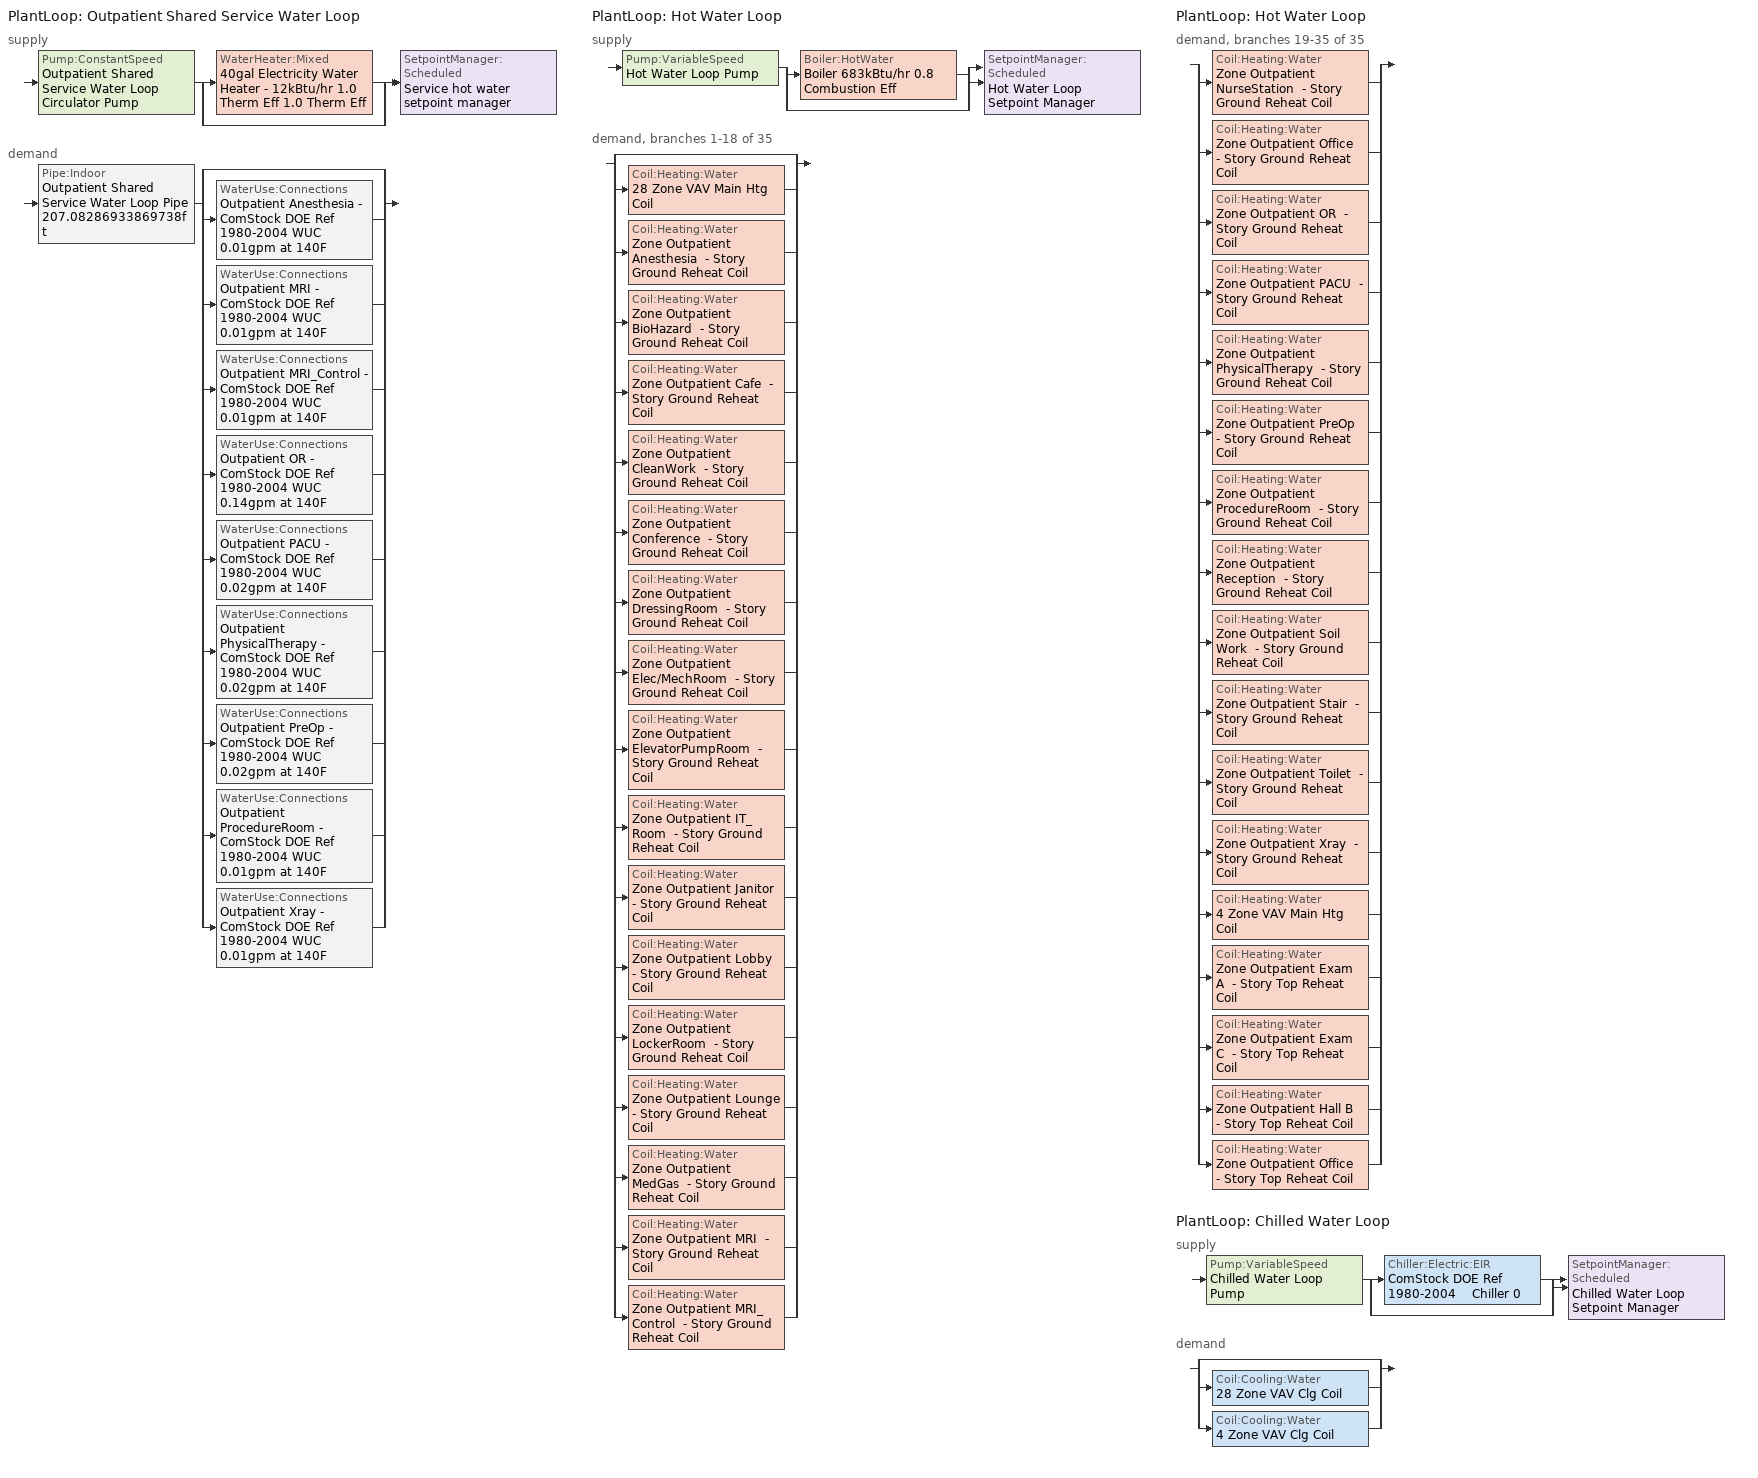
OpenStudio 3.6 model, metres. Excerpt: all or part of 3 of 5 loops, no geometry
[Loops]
PlantLoop 'Outpatient Shared Service Water Loop'
 supply: Pump:ConstantSpeed 'Outpatient Shared Service Water Loop Circulator Pump' > split
  | WaterHeater:Mixed '40gal Electricity Water Heater - 12kBtu/hr 1.0 Therm Eff 1.0 Therm Eff'
  | bypass
  join > SetpointManager:Scheduled 'Service hot water setpoint manager'
 demand: Pipe:Indoor 'Outpatient Shared Service Water Loop Pipe 207.08286933869738ft' > split
  | bypass
  | WaterUse:Connections 'Outpatient Anesthesia - ComStock DOE Ref 1980-2004 WUC 0.01gpm at 140F'
  | WaterUse:Connections 'Outpatient MRI - ComStock DOE Ref 1980-2004 WUC 0.01gpm at 140F'
  | WaterUse:Connections 'Outpatient MRI_Control - ComStock DOE Ref 1980-2004 WUC 0.01gpm at 140F'
  | WaterUse:Connections 'Outpatient OR - ComStock DOE Ref 1980-2004 WUC 0.14gpm at 140F'
  | WaterUse:Connections 'Outpatient PACU - ComStock DOE Ref 1980-2004 WUC 0.02gpm at 140F'
  | WaterUse:Connections 'Outpatient PhysicalTherapy - ComStock DOE Ref 1980-2004 WUC 0.02gpm at 140F'
  | WaterUse:Connections 'Outpatient PreOp - ComStock DOE Ref 1980-2004 WUC 0.02gpm at 140F'
  | WaterUse:Connections 'Outpatient ProcedureRoom - ComStock DOE Ref 1980-2004 WUC 0.01gpm at 140F'
  | WaterUse:Connections 'Outpatient Xray - ComStock DOE Ref 1980-2004 WUC 0.01gpm at 140F'
PlantLoop 'Hot Water Loop'
 supply: Pump:VariableSpeed 'Hot Water Loop Pump' > split
  | Boiler:HotWater 'Boiler 683kBtu/hr 0.8 Combustion Eff'
  | bypass
  join > SetpointManager:Scheduled 'Hot Water Loop Setpoint Manager'
 demand, branches 1-18 of 35: split
  | bypass
  | Coil:Heating:Water '28 Zone VAV Main Htg Coil'
  | Coil:Heating:Water 'Zone Outpatient Anesthesia  - Story Ground Reheat Coil'
  | Coil:Heating:Water 'Zone Outpatient BioHazard  - Story Ground Reheat Coil'
  | Coil:Heating:Water 'Zone Outpatient Cafe  - Story Ground Reheat Coil'
  | Coil:Heating:Water 'Zone Outpatient CleanWork  - Story Ground Reheat Coil'
  | Coil:Heating:Water 'Zone Outpatient Conference  - Story Ground Reheat Coil'
  | Coil:Heating:Water 'Zone Outpatient DressingRoom  - Story Ground Reheat Coil'
  | Coil:Heating:Water 'Zone Outpatient Elec/MechRoom  - Story Ground Reheat Coil'
  | Coil:Heating:Water 'Zone Outpatient ElevatorPumpRoom  - Story Ground Reheat Coil'
  | Coil:Heating:Water 'Zone Outpatient IT_Room  - Story Ground Reheat Coil'
  | Coil:Heating:Water 'Zone Outpatient Janitor  - Story Ground Reheat Coil'
  | Coil:Heating:Water 'Zone Outpatient Lobby  - Story Ground Reheat Coil'
  | Coil:Heating:Water 'Zone Outpatient LockerRoom  - Story Ground Reheat Coil'
  | Coil:Heating:Water 'Zone Outpatient Lounge  - Story Ground Reheat Coil'
  | Coil:Heating:Water 'Zone Outpatient MedGas  - Story Ground Reheat Coil'
  | Coil:Heating:Water 'Zone Outpatient MRI  - Story Ground Reheat Coil'
  | Coil:Heating:Water 'Zone Outpatient MRI_Control  - Story Ground Reheat Coil'
PlantLoop 'Hot Water Loop'
 demand, branches 19-35 of 35: split
  | Coil:Heating:Water 'Zone Outpatient NurseStation  - Story Ground Reheat Coil'
  | Coil:Heating:Water 'Zone Outpatient Office  - Story Ground Reheat Coil'
  | Coil:Heating:Water 'Zone Outpatient OR  - Story Ground Reheat Coil'
  | Coil:Heating:Water 'Zone Outpatient PACU  - Story Ground Reheat Coil'
  | Coil:Heating:Water 'Zone Outpatient PhysicalTherapy  - Story Ground Reheat Coil'
  | Coil:Heating:Water 'Zone Outpatient PreOp  - Story Ground Reheat Coil'
  | Coil:Heating:Water 'Zone Outpatient ProcedureRoom  - Story Ground Reheat Coil'
  | Coil:Heating:Water 'Zone Outpatient Reception  - Story Ground Reheat Coil'
  | Coil:Heating:Water 'Zone Outpatient Soil Work  - Story Ground Reheat Coil'
  | Coil:Heating:Water 'Zone Outpatient Stair  - Story Ground Reheat Coil'
  | Coil:Heating:Water 'Zone Outpatient Toilet  - Story Ground Reheat Coil'
  | Coil:Heating:Water 'Zone Outpatient Xray  - Story Ground Reheat Coil'
  | Coil:Heating:Water '4 Zone VAV Main Htg Coil'
  | Coil:Heating:Water 'Zone Outpatient Exam A  - Story Top Reheat Coil'
  | Coil:Heating:Water 'Zone Outpatient Exam C  - Story Top Reheat Coil'
  | Coil:Heating:Water 'Zone Outpatient Hall B  - Story Top Reheat Coil'
  | Coil:Heating:Water 'Zone Outpatient Office  - Story Top Reheat Coil'
PlantLoop 'Chilled Water Loop'
 supply: Pump:VariableSpeed 'Chilled Water Loop Pump' > split
  | Chiller:Electric:EIR 'ComStock DOE Ref 1980-2004    Chiller 0'
  | bypass
  join > SetpointManager:Scheduled 'Chilled Water Loop Setpoint Manager'
 demand: split
  | bypass
  | Coil:Cooling:Water '28 Zone VAV Clg Coil'
  | Coil:Cooling:Water '4 Zone VAV Clg Coil'
[Construction]
Copper pipe 0.75in type L with 0.5in fiberglass batt: Fiberglass batt 0.5in, Copper pipe 0.75in type L
[Material] Roughness=Smooth; Thermal Absorptance=0.9; Solar Absorptance=0.7; Visible Absorptance=0.7
Name | Thickness {m} | Conductivity {W/m-K} | Density {kg/m3} | Specific Heat {J/kg-K}
Copper pipe 0.75in type L | 0.001143 | 386 | 8906.27 | 385.1856
Fiberglass batt 0.5in | 0.0127 | 0.0663448 | 11.2129 | 837.36
[WaterUse:Connections] Drain Water Heat Exchanger Type=None; Drain Water Heat Exchanger Destination=Plant
Name | Water Use Equipment Name 1
Outpatient Anesthesia - ComStock DOE Ref 1980-2004 WUC 0.01gpm at 140F | Outpatient Anesthesia - ComStock DOE Ref 1980-2004 Service Water Use 0.01gpm at 140F
Outpatient MRI - ComStock DOE Ref 1980-2004 WUC 0.01gpm at 140F | Outpatient MRI - ComStock DOE Ref 1980-2004 Service Water Use 0.01gpm at 140F
Outpatient MRI_Control - ComStock DOE Ref 1980-2004 WUC 0.01gpm at 140F | Outpatient MRI_Control - ComStock DOE Ref 1980-2004 Service Water Use 0.01gpm at 140F
Outpatient OR - ComStock DOE Ref 1980-2004 WUC 0.14gpm at 140F | Outpatient OR - ComStock DOE Ref 1980-2004 Service Water Use 0.14gpm at 140F
Outpatient PACU - ComStock DOE Ref 1980-2004 WUC 0.02gpm at 140F | Outpatient PACU - ComStock DOE Ref 1980-2004 Service Water Use 0.02gpm at 140F
Outpatient PhysicalTherapy - ComStock DOE Ref 1980-2004 WUC 0.02gpm at 140F | Outpatient PhysicalTherapy - ComStock DOE Ref 1980-2004 Service Water Use 0.02gpm at 140F
Outpatient PreOp - ComStock DOE Ref 1980-2004 WUC 0.02gpm at 140F | Outpatient PreOp - ComStock DOE Ref 1980-2004 Service Water Use 0.02gpm at 140F
Outpatient ProcedureRoom - ComStock DOE Ref 1980-2004 WUC 0.01gpm at 140F | Outpatient ProcedureRoom - ComStock DOE Ref 1980-2004 Service Water Use 0.01gpm at 140F
Outpatient Xray - ComStock DOE Ref 1980-2004 WUC 0.01gpm at 140F | Outpatient Xray - ComStock DOE Ref 1980-2004 Service Water Use 0.01gpm at 140F
[WaterUse:Equipment:Definition] Target Temperature Schedule=Mixed Water At Faucet Temp - 140F; Sensible Fraction Schedule=Fraction Sensible - 0.2; Latent Fraction Schedule=Fraction Latent - 0.05
Name | Peak Flow Rate {m3/s}
Outpatient Anesthesia - ComStock DOE Ref 1980-2004 Service Water Use Def 0.01gpm | 4.83355e-07
Outpatient MRI - ComStock DOE Ref 1980-2004 Service Water Use Def 0.01gpm | 4.88256e-07
Outpatient MRI_Control - ComStock DOE Ref 1980-2004 Service Water Use Def 0.01gpm | 4.89994e-07
Outpatient OR - ComStock DOE Ref 1980-2004 Service Water Use Def 0.14gpm | 8.83083e-06
Outpatient PACU - ComStock DOE Ref 1980-2004 Service Water Use Def 0.02gpm | 1.47407e-06
Outpatient PhysicalTherapy - ComStock DOE Ref 1980-2004 Service Water Use Def 0.02gpm | 9.80544e-07
Outpatient PreOp - ComStock DOE Ref 1980-2004 Service Water Use Def 0.02gpm | 9.82936e-07
Outpatient ProcedureRoom - ComStock DOE Ref 1980-2004 Service Water Use Def 0.01gpm | 4.93139e-07
Outpatient Xray - ComStock DOE Ref 1980-2004 Service Water Use Def 0.01gpm | 4.90791e-07
[WaterUse:Equipment] Flow Rate Fraction Schedule=OutPatientHealthCare BLDG_SWH_SCH_Pre2004
Name | Water Use Equipment Definition
Outpatient Anesthesia - ComStock DOE Ref 1980-2004 Service Water Use 0.01gpm at 140F | Outpatient Anesthesia - ComStock DOE Ref 1980-2004 Service Water Use Def 0.01gpm
Outpatient MRI - ComStock DOE Ref 1980-2004 Service Water Use 0.01gpm at 140F | Outpatient MRI - ComStock DOE Ref 1980-2004 Service Water Use Def 0.01gpm
Outpatient MRI_Control - ComStock DOE Ref 1980-2004 Service Water Use 0.01gpm at 140F | Outpatient MRI_Control - ComStock DOE Ref 1980-2004 Service Water Use Def 0.01gpm
Outpatient OR - ComStock DOE Ref 1980-2004 Service Water Use 0.14gpm at 140F | Outpatient OR - ComStock DOE Ref 1980-2004 Service Water Use Def 0.14gpm
Outpatient PACU - ComStock DOE Ref 1980-2004 Service Water Use 0.02gpm at 140F | Outpatient PACU - ComStock DOE Ref 1980-2004 Service Water Use Def 0.02gpm
Outpatient PhysicalTherapy - ComStock DOE Ref 1980-2004 Service Water Use 0.02gpm at 140F | Outpatient PhysicalTherapy - ComStock DOE Ref 1980-2004 Service Water Use Def 0.02gpm
Outpatient PreOp - ComStock DOE Ref 1980-2004 Service Water Use 0.02gpm at 140F | Outpatient PreOp - ComStock DOE Ref 1980-2004 Service Water Use Def 0.02gpm
Outpatient ProcedureRoom - ComStock DOE Ref 1980-2004 Service Water Use 0.01gpm at 140F | Outpatient ProcedureRoom - ComStock DOE Ref 1980-2004 Service Water Use Def 0.01gpm
Outpatient Xray - ComStock DOE Ref 1980-2004 Service Water Use 0.01gpm at 140F | Outpatient Xray - ComStock DOE Ref 1980-2004 Service Water Use Def 0.01gpm
[PlantLoop] Glycol Concentration=0; Plant Loop Volume {m3}=Autocalculate; Load Distribution Scheme=Optimal
Name | Maximum Loop Temperature {C} | Minimum Loop Temperature {C} | Fluid Type
Outpatient Shared Service Water Loop | 60 | 10
Hot Water Loop |  | 10 | Water
Chilled Water Loop | 40 | 1
[Sizing:Plant] Sizing Option=NonCoincident; Zone Timesteps in Averaging Window=1; Coincident Sizing Factor Mode=None
Name | Loop Type | Design Loop Exit Temperature {C} | Loop Design Temperature Difference {deltaC}
Outpatient Shared Service Water Loop | Heating | 60 | 5
Hot Water Loop | Heating | 82.2222 | 11.1111
Chilled Water Loop | Cooling | 6.66667 | 5.61111
[SetpointManager:Scheduled] Control Variable=Temperature
Name | Schedule | Setpoint Node or NodeList
Service hot water setpoint manager | Service Water Loop Temp - 140F | Outpatient Shared Service Water Loop Supply Outlet Node
Hot Water Loop Setpoint Manager | Hot Water Loop Temp - 180F | Hot Water Loop Supply Outlet Node
Chilled Water Loop Setpoint Manager | Chilled Water Loop Temp - 44F | Chilled Water Loop Supply Outlet Node
[Pump:ConstantSpeed]
Outpatient Shared Service Water Loop Circulator Pump: Rated Flow Rate {m3/s}=autosize; Rated Pump Head {Pa}=29890.7; Rated Power Consumption {W}=autosize; Motor Efficiency=0.825; Fraction of Motor Inefficiencies to Fluid Stream=0; Pump Control Type=Intermittent; Design Power Sizing Method=PowerPerFlowPerPressure; Design Electric Power per Unit Flow Rate {W/(m3/s)}=348701.1; Design Shaft Power per Unit Flow Rate per Unit Head {W-s/m3-Pa}=1.28205
[WaterHeater:Mixed]
40gal Electricity Water Heater - 12kBtu/hr 1.0 Therm Eff 1.0 Therm Eff: Tank Volume {m3}=0.151416; Setpoint Temperature Schedule=Service Water Loop Temp - 140F; Deadband Temperature Difference {deltaC}=2; Maximum Temperature Limit {C}=60; Heater Control Type=Cycle; Heater Maximum Capacity {W}=3530.97; Heater Fuel Type=Electricity; Heater Thermal Efficiency=1; Off Cycle Parasitic Fuel Consumption Rate {W}=0; Off Cycle Parasitic Fuel Type=Electricity; Off Cycle Parasitic Heat Fraction to Tank=0; On Cycle Parasitic Fuel Consumption Rate {W}=0; On Cycle Parasitic Fuel Type=Electricity; On Cycle Parasitic Heat Fraction to Tank=0; Ambient Temperature Indicator=Schedule; Ambient Temperature Schedule=Water Heater Ambient Temp Schedule - 70.0f; Off Cycle Loss Coefficient to Ambient Temperature {W/K}=1.87331; On Cycle Loss Coefficient to Ambient Temperature {W/K}=1.87331; Use Side Effectiveness=1; Source Side Effectiveness=1; Use Side Design Flow Rate {m3/s}=autosize; Source Side Design Flow Rate {m3/s}=autosize; Indirect Water Heating Recovery Time {hr}=1.5; Source Side Flow Control Mode=IndirectHeatPrimarySetpoint
[WaterHeater:Sizing]
40gal Electricity Water Heater - 12kBtu/hr 1.0 Therm Eff 1.0 Therm Eff: Design Mode=PeakDraw; Time Storage Can Meet Peak Draw {hr}=0.538503; Time for Tank Recovery {hr}=0; Nominal Tank Volume for Autosizing Plant Connections {m3}=1
[Pipe:Indoor]
Outpatient Shared Service Water Loop Pipe 207.08286933869738ft: Construction=Copper pipe 0.75in type L with 0.5in fiberglass batt; Environment Type=Schedule; Ambient Temperature Schedule=Temporary Pipe Indoor Ambient Temp 84.6F; Ambient Air Velocity Schedule=Outpatient Shared Service Water Loop Piping Air Velocity - 0.67mph; Pipe Inside Diameter {m}=0.019939; Pipe Length {m}=63.1189
[Pump:VariableSpeed] Rated Pump Head {Pa}=179344; Coefficient 1 of the Part Load Performance Curve=0; Pump Control Type=Intermittent; Skin Loss Radiative Fraction=0.5; Design Power Sizing Method=PowerPerFlowPerPressure; Design Electric Power per Unit Flow Rate {W/(m3/s)}=348701.1; Design Shaft Power per Unit Flow Rate per Unit Head {W-s/m3-Pa}=1.28205; Design Minimum Flow Rate Fraction=0
Name | Motor Efficiency | Coefficient 2 of the Part Load Performance Curve | Coefficient 3 of the Part Load Performance Curve | Coefficient 4 of the Part Load Performance Curve | Fraction of Motor Inefficiencies to Fluid Stream
Hot Water Loop Pump | 0.84 | 3.2485 | -4.7443 | 2.5294
Chilled Water Loop Pump | 0.875 | 0.5726 | -0.301 | 0.7347 | 0
[Boiler:HotWater]
Boiler 683kBtu/hr 0.8 Combustion Eff: Fuel Type=FuelOilNo2; Nominal Thermal Efficiency=0.793; Efficiency Curve Temperature Evaluation Variable=LeavingBoiler; Normalized Boiler Efficiency Curve=Boiler Constant Efficiency Curve; Minimum Part Load Ratio=0; Maximum Part Load Ratio=1.2; Optimum Part Load Ratio=1; Water Outlet Upper Temperature Limit {C}=95; Boiler Flow Mode=LeavingSetpointModulated; Parasitic Electric Load {W}=0; Sizing Factor=1
[Chiller:Electric:EIR]
ComStock DOE Ref 1980-2004    Chiller 0: Reference Capacity {W}=Autosize; Reference COP {W/W}=5.32879; Reference Leaving Chilled Water Temperature {C}=6.66667; Reference Entering Condenser Fluid Temperature {C}=35; Reference Chilled Water Flow Rate {m3/s}=Autosize; Cooling Capacity Function of Temperature Curve=Curve Biquadratic 1; Electric Input to Cooling Output Ratio Function of Temperature Curve=Curve Biquadratic 2; Electric Input to Cooling Output Ratio Function of Part Load Ratio Curve=Curve Quadratic 1; Minimum Part Load Ratio=0.15; Maximum Part Load Ratio=1; Optimum Part Load Ratio=1; Minimum Unloading Ratio=0.25; Condenser Type=AirCooled; Leaving Chilled Water Lower Temperature Limit {C}=2.22222; Chiller Flow Mode=ConstantFlow; Design Heat Recovery Water Flow Rate {m3/s}=Autosize; Sizing Factor=1; Basin Heater Capacity {W/K}=0; Basin Heater Setpoint Temperature {C}=10; Condenser Heat Recovery Relative Capacity Fraction=1
[Coil:Heating:Water] Availability Schedule=Always On Discrete; Rated Inlet Water Temperature {C}=82.2222; Rated Outlet Water Temperature {C}=71.1111
Name | Rated Inlet Air Temperature {C} | Rated Outlet Air Temperature {C}
28 Zone VAV Main Htg Coil; 4 Zone VAV Main Htg Coil | 7.22222 | 12.7778
Zone Outpatient Anesthesia  - Story Ground Reheat Coil; Zone Outpatient BioHazard  - Story Ground Reheat Coil; Zone Outpatient Cafe  - Story Ground Reheat Coil; Zone Outpatient CleanWork  - Story Ground Reheat Coil; Zone Outpatient Conference  - Story Ground Reheat Coil; Zone Outpatient DressingRoom  - Story Ground Reheat Coil; Zone Outpatient Elec/MechRoom  - Story Ground Reheat Coil; Zone Outpatient ElevatorPumpRoom  - Story Ground Reheat Coil; Zone Outpatient IT_Room  - Story Ground Reheat Coil; Zone Outpatient Janitor  - Story Ground Reheat Coil; Zone Outpatient Lobby  - Story Ground Reheat Coil; Zone Outpatient LockerRoom  - Story Ground Reheat Coil; Zone Outpatient Lounge  - Story Ground Reheat Coil; Zone Outpatient MedGas  - Story Ground Reheat Coil; Zone Outpatient MRI  - Story Ground Reheat Coil; Zone Outpatient MRI_Control  - Story Ground Reheat Coil; Zone Outpatient NurseStation  - Story Ground Reheat Coil; Zone Outpatient Office  - Story Ground Reheat Coil; Zone Outpatient OR  - Story Ground Reheat Coil; Zone Outpatient PACU  - Story Ground Reheat Coil; Zone Outpatient PhysicalTherapy  - Story Ground Reheat Coil; Zone Outpatient PreOp  - Story Ground Reheat Coil; Zone Outpatient ProcedureRoom  - Story Ground Reheat Coil; Zone Outpatient Reception  - Story Ground Reheat Coil; Zone Outpatient Soil Work  - Story Ground Reheat Coil; Zone Outpatient Stair  - Story Ground Reheat Coil; Zone Outpatient Toilet  - Story Ground Reheat Coil; Zone Outpatient Xray  - Story Ground Reheat Coil; Zone Outpatient Exam A  - Story Top Reheat Coil; Zone Outpatient Exam C  - Story Top Reheat Coil; Zone Outpatient Hall B  - Story Top Reheat Coil; Zone Outpatient Office  - Story Top Reheat Coil | 12.7778 | 40
[Controller:WaterCoil] Minimum Actuated Flow {m3/s}=0
Name | Water Coil | Action | Controller Convergence Tolerance {deltaC}
28 Zone VAV Main Htg Coil Controller | 28 Zone VAV Main Htg Coil | Normal | 0.0001
28 Zone VAV Clg Coil Controller | 28 Zone VAV Clg Coil | Reverse
Zone Outpatient Anesthesia  - Story Ground Reheat Coil Controller | Zone Outpatient Anesthesia  - Story Ground Reheat Coil | Normal | 0.0001
Zone Outpatient BioHazard  - Story Ground Reheat Coil Controller | Zone Outpatient BioHazard  - Story Ground Reheat Coil | Normal | 0.0001
Zone Outpatient Cafe  - Story Ground Reheat Coil Controller | Zone Outpatient Cafe  - Story Ground Reheat Coil | Normal | 0.0001
Zone Outpatient CleanWork  - Story Ground Reheat Coil Controller | Zone Outpatient CleanWork  - Story Ground Reheat Coil | Normal | 0.0001
Zone Outpatient Conference  - Story Ground Reheat Coil Controller | Zone Outpatient Conference  - Story Ground Reheat Coil | Normal | 0.0001
Zone Outpatient DressingRoom  - Story Ground Reheat Coil Controller | Zone Outpatient DressingRoom  - Story Ground Reheat Coil | Normal | 0.0001
Zone Outpatient Elec/MechRoom  - Story Ground Reheat Coil Controller | Zone Outpatient Elec/MechRoom  - Story Ground Reheat Coil | Normal | 0.0001
Zone Outpatient ElevatorPumpRoom  - Story Ground Reheat Coil Controller | Zone Outpatient ElevatorPumpRoom  - Story Ground Reheat Coil | Normal | 0.0001
Zone Outpatient IT_Room  - Story Ground Reheat Coil Controller | Zone Outpatient IT_Room  - Story Ground Reheat Coil | Normal | 0.0001
Zone Outpatient Janitor  - Story Ground Reheat Coil Controller | Zone Outpatient Janitor  - Story Ground Reheat Coil | Normal | 0.0001
Zone Outpatient Lobby  - Story Ground Reheat Coil Controller | Zone Outpatient Lobby  - Story Ground Reheat Coil | Normal | 0.0001
Zone Outpatient LockerRoom  - Story Ground Reheat Coil Controller | Zone Outpatient LockerRoom  - Story Ground Reheat Coil | Normal | 0.0001
Zone Outpatient Lounge  - Story Ground Reheat Coil Controller | Zone Outpatient Lounge  - Story Ground Reheat Coil | Normal | 0.0001
Zone Outpatient MedGas  - Story Ground Reheat Coil Controller | Zone Outpatient MedGas  - Story Ground Reheat Coil | Normal | 0.0001
Zone Outpatient MRI  - Story Ground Reheat Coil Controller | Zone Outpatient MRI  - Story Ground Reheat Coil | Normal | 0.0001
Zone Outpatient MRI_Control  - Story Ground Reheat Coil Controller | Zone Outpatient MRI_Control  - Story Ground Reheat Coil | Normal | 0.0001
Zone Outpatient NurseStation  - Story Ground Reheat Coil Controller | Zone Outpatient NurseStation  - Story Ground Reheat Coil | Normal | 0.0001
Zone Outpatient Office  - Story Ground Reheat Coil Controller | Zone Outpatient Office  - Story Ground Reheat Coil | Normal | 0.0001
Zone Outpatient OR  - Story Ground Reheat Coil Controller | Zone Outpatient OR  - Story Ground Reheat Coil | Normal | 0.0001
Zone Outpatient PACU  - Story Ground Reheat Coil Controller | Zone Outpatient PACU  - Story Ground Reheat Coil | Normal | 0.0001
Zone Outpatient PhysicalTherapy  - Story Ground Reheat Coil Controller | Zone Outpatient PhysicalTherapy  - Story Ground Reheat Coil | Normal | 0.0001
Zone Outpatient PreOp  - Story Ground Reheat Coil Controller | Zone Outpatient PreOp  - Story Ground Reheat Coil | Normal | 0.0001
Zone Outpatient ProcedureRoom  - Story Ground Reheat Coil Controller | Zone Outpatient ProcedureRoom  - Story Ground Reheat Coil | Normal | 0.0001
Zone Outpatient Reception  - Story Ground Reheat Coil Controller | Zone Outpatient Reception  - Story Ground Reheat Coil | Normal | 0.0001
Zone Outpatient Soil Work  - Story Ground Reheat Coil Controller | Zone Outpatient Soil Work  - Story Ground Reheat Coil | Normal | 0.0001
Zone Outpatient Stair  - Story Ground Reheat Coil Controller | Zone Outpatient Stair  - Story Ground Reheat Coil | Normal | 0.0001
Zone Outpatient Toilet  - Story Ground Reheat Coil Controller | Zone Outpatient Toilet  - Story Ground Reheat Coil | Normal | 0.0001
Zone Outpatient Xray  - Story Ground Reheat Coil Controller | Zone Outpatient Xray  - Story Ground Reheat Coil | Normal | 0.0001
4 Zone VAV Main Htg Coil Controller | 4 Zone VAV Main Htg Coil | Normal | 0.0001
4 Zone VAV Clg Coil Controller | 4 Zone VAV Clg Coil | Reverse
Zone Outpatient Exam A  - Story Top Reheat Coil Controller | Zone Outpatient Exam A  - Story Top Reheat Coil | Normal | 0.0001
Zone Outpatient Exam C  - Story Top Reheat Coil Controller | Zone Outpatient Exam C  - Story Top Reheat Coil | Normal | 0.0001
Zone Outpatient Hall B  - Story Top Reheat Coil Controller | Zone Outpatient Hall B  - Story Top Reheat Coil | Normal | 0.0001
Zone Outpatient Office  - Story Top Reheat Coil Controller | Zone Outpatient Office  - Story Top Reheat Coil | Normal | 0.0001
[Coil:Cooling:Water] Availability Schedule=Always On Discrete; Design Inlet Water Temperature {C}=Autosize; Heat Exchanger Configuration=CrossFlow
28 Zone VAV Clg Coil; 4 Zone VAV Clg Coil
[Schedule:Ruleset]
Name | Default Day Schedule | Summer Design Day Schedule
OutPatientHealthCare BLDG_SWH_SCH_Pre2004 | OutPatientHealthCare BLDG_SWH_SCH_Pre2004 Default | OutPatientHealthCare BLDG_SWH_SCH_Pre2004 Summer Design Day
Fraction Sensible - 0.2 | Fraction Sensible - 0.2 Default
Fraction Latent - 0.05 | Fraction Latent - 0.05 Default
Mixed Water At Faucet Temp - 140F | Mixed Water At Faucet Temp - 140F Default
Service Water Loop Temp - 140F | Service Water Loop Temp - 140F Default
Water Heater Ambient Temp Schedule - 70.0f | Water Heater Ambient Temp Schedule - 70.0f Default
Outpatient Shared Service Water Loop Piping Air Velocity - 0.67mph | Outpatient Shared Service Water Loop Piping Air Velocity - 0.67mph Default
Hot Water Loop Temp - 180F | Hot Water Loop Temp - 180F Default
Chilled Water Loop Temp - 44F | Chilled Water Loop Temp - 44F Default
[Schedule:Day]
OutPatientHealthCare BLDG_SWH_SCH_Pre2004 Default: Yes, 7, 0, 0, 13, 45, 0.01, 24, 0, 0
OutPatientHealthCare BLDG_SWH_SCH_Pre2004 Sat Day: Yes, 0, 8, 0.292415, 0, 18, 0.29259, 0, 28, 0.292765, 0, 38, 0.29294, 0, 48, 0.293115, 0, 58, 0.29329, 1, 8, 0.293464, 1, 18, 0.293639, 1, 28, 0.293814, 1, 38, 0.293989, 1, 48, 0.294164, 1, 58, 0.294339, 2, 8, 0.294514, 2, 18, 0.294689, 2, 28, 0.294863, 2, 38, 0.295038, 2, 48, 0.295213, 2, 58, 0.295388, 3, 8, 0.295563, 3, 18, 0.295738, 3, 28, 0.295913, 3, 38, 0.296087, 3, 48, 0.296262, 3, 58, 0.296437, 4, 8, 0.296612, 4, 18, 0.296787, 4, 28, 0.296962, 4, 38, 0.297137, 4, 48, 0.297311, 4, 58, 0.297486, 5, 8, 0.297661, 5, 18, 0.297836, 5, 28, 0.298011, 5, 38, 0.298186, 5, 48, 0.298361, 5, 58, 0.298536, 6, 8, 0.29871, 6, 18, 0.298885, 6, 28, 0.29906, 6, 38, 0.299235, 6, 48, 0.29941, 6, 58, 0.299585, 7, 8, 0.29976, 7, 18, 0.299934, 7, 22, 0.3, 7, 52, 0.3, 8, 2, 0.295, 8, 12, 0.29, 8, 22, 0.285, 8, 32, 0.28, 8, 42, 0.275, 8, 52, 0.27, 9, 2, 0.265, 9, 12, 0.26, 9, 22, 0.255, 9, 32, 0.25, 9, 42, 0.245, 9, 52, 0.24, 10, 2, 0.239167, 10, 12, 0.238333, 10, 22, 0.2375, 10, 32, 0.236667, 10, 42, 0.235833, 10, 52, 0.235, 11, 2, 0.234167, 11, 12, 0.233333, 11, 22, 0.2325, 11, 32, 0.231667, 11, 42, 0.230833, 11, 52, 0.23, 12, 18, 0.23, 12, 28, 0.280175, 12, 38, 0.28035, 12, 48, 0.280525, 12, 58, 0.280699, 13, 8, 0.280874, 13, 18, 0.281049, 13, 28, 0.281224, 13, 38, 0.281399, 13, 48, 0.281574, 13, 58, 0.281749, 14, 8, 0.281923, 14, 18, 0.282098, 14, 28, 0.282273, 14, 38, 0.282448, 14, 48, 0.282623, 14, 58, 0.282798, 15, 8, 0.282973, 15, 18, 0.283148, 15, 28, 0.283322, 15, 38, 0.283497, 15, 48, 0.283672, 15, 58, 0.283847, 16, 8, 0.284022, 16, 18, 0.284197, 16, 28, 0.284372, 16, 38, 0.284546, 16, 48, 0.284721, 16, 58, 0.284896, 17, 8, 0.285071, 17, 18, 0.285246, 17, 28, 0.285421, 17, 38, 0.285596, 17, 48, 0.28577, 17, 58, 0.285945, 18, 8, 0.28612, 18, 18, 0.286295, 18, 28, 0.28647, 18, 38, 0.286645, 18, 48, 0.28682, 18, 58, 0.286995, 19, 8, 0.287169, 19, 18, 0.287344, 19, 28, 0.287519, 19, 38, 0.287694, 19, 48, 0.287869, 19, 58, 0.288044, 20, 8, 0.288219, 20, 18, 0.288393, 20, 28, 0.288568, 20, 38, 0.288743, 20, 48, 0.288918, 20, 58, 0.289093, 21, 8, 0.289268, 21, 18, 0.289443, 21, 28, 0.289617, 21, 38, 0.289792, 21, 48, 0.289967, 21, 58, 0.290142, 22, 8, 0.290317, 22, 18, 0.290492, 22, 28, 0.290667, 22, 38, 0.290842, 22, 48, 0.291016, 22, 58, 0.291191, 23, 8, 0.291366, 23, 18, 0.291541, 23, 28, 0.291716, 23, 38, 0.291891, 23, 48, 0.292066, 23, 58, 0.29224, 24, 0, 0.292415
OutPatientHealthCare BLDG_SWH_SCH_Pre2004 Summer Design Day: 7, 0, 0.01, 8, 0, 0.17, 9, 0, 0.58, 10, 0, 0.66, 11, 0, 0.78, 12, 0, 0.82, 13, 0, 0.71, 14, 0, 0.82, 15, 0, 0.78, 16, 0, 0.74, 17, 0, 0.63, 18, 0, 0.41, 21, 0, 0.18, 22, 0, 0.1, 24, 0, 0.01
OutPatientHealthCare BLDG_SWH_SCH_Pre2004 SmrDsn|Wkdy Day: Yes, 11, 15, 0.01, 11, 24, 0.0366667, 11, 34, 0.0633333, 11, 44, 0.09, 11, 54, 0.116667, 12, 4, 0.143333, 12, 14, 0.17, 12, 15, 0.17, 12, 24, 0.238333, 12, 34, 0.306667, 12, 44, 0.375, 12, 54, 0.443333, 13, 4, 0.511667, 13, 14, 0.58, 13, 15, 0.58, 13, 24, 0.771111, 13, 34, 0.722222, 13, 37, 0.71, 13, 47, 0.728333, 13, 57, 0.746667, 14, 7, 0.765, 14, 17, 0.783333, 14, 27, 0.801667, 14, 37, 0.82, 14, 47, 0.813333, 14, 57, 0.806667, 15, 7, 0.8, 15, 17, 0.793333, 15, 27, 0.786667, 15, 37, 0.78, 15, 47, 0.773333, 15, 57, 0.766667, 16, 7, 0.76, 16, 17, 0.753333, 16, 27, 0.746667, 16, 37, 0.74, 18, 0, 0.18, 18, 10, 0.166667, 18, 20, 0.153333, 18, 30, 0.14, 18, 40, 0.126667, 18, 50, 0.113333, 19, 0, 0.1, 19, 10, 0.085, 19, 20, 0.07, 19, 30, 0.055, 19, 40, 0.04, 19, 50, 0.025, 20, 0, 0.01, 24, 0, 0.01
Fraction Sensible - 0.2 Default: 24, 0, 0.2
Fraction Latent - 0.05 Default: 24, 0, 0.05
Mixed Water At Faucet Temp - 140F Default; Service Water Loop Temp - 140F Default: 24, 0, 60
Water Heater Ambient Temp Schedule - 70.0f Default: 24, 0, 21.1111
Outpatient Shared Service Water Loop Piping Air Velocity - 0.67mph Default: 24, 0, 0.3
Hot Water Loop Temp - 180F Default: 24, 0, 82.2222
Chilled Water Loop Temp - 44F Default: 24, 0, 6.66667
[Schedule:Rule] Schedule Ruleset=OutPatientHealthCare BLDG_SWH_SCH_Pre2004; Date Specification Type=DateRange; Start Month=1; Start Day=1; End Month=12; End Day=31
Name | Rule Order | Day Schedule | Apply Saturday | Apply Monday | Apply Tuesday | Apply Wednesday | Apply Thursday | Apply Friday
Schedule Rule 9 | 1 | OutPatientHealthCare BLDG_SWH_SCH_Pre2004 Sat Day | Yes
Schedule Rule 10 | 0 | OutPatientHealthCare BLDG_SWH_SCH_Pre2004 SmrDsn|Wkdy Day |  | Yes | Yes | Yes | Yes | Yes
[Schedule:Constant]
Name | Value
Always On Discrete | 1
Temporary Pipe Indoor Ambient Temp 84.6F | 29.2
[Curve:Biquadratic] Minimum Value of x=5; Maximum Value of x=10; Minimum Value of y=24; Maximum Value of y=35
Name | Coefficient1 Constant | Coefficient2 x | Coefficient3 x**2 | Coefficient4 y | Coefficient5 y**2 | Coefficient6 x*y
Curve Biquadratic 1 | 1.02152 | 0.0370359 | 0.000233248 | -0.00389405 | -6.52536e-05 | -0.000268045
Curve Biquadratic 2 | 0.701769 | -0.00452016 | 0.00053311 | -0.00549821 | 0.000544579 | -0.000729032
[Curve:Quadratic]
Curve Quadratic 1: Coefficient1 Constant=0.0636912; Coefficient2 x=0.584888; Coefficient3 x**2=0.352803; Minimum Value of x=0; Maximum Value of x=1
[Curve:Cubic]
Boiler Constant Efficiency Curve: Coefficient1 Constant=1; Coefficient2 x=0; Coefficient3 x**2=0; Coefficient4 x**3=0; Minimum Value of x=0; Maximum Value of x=1
